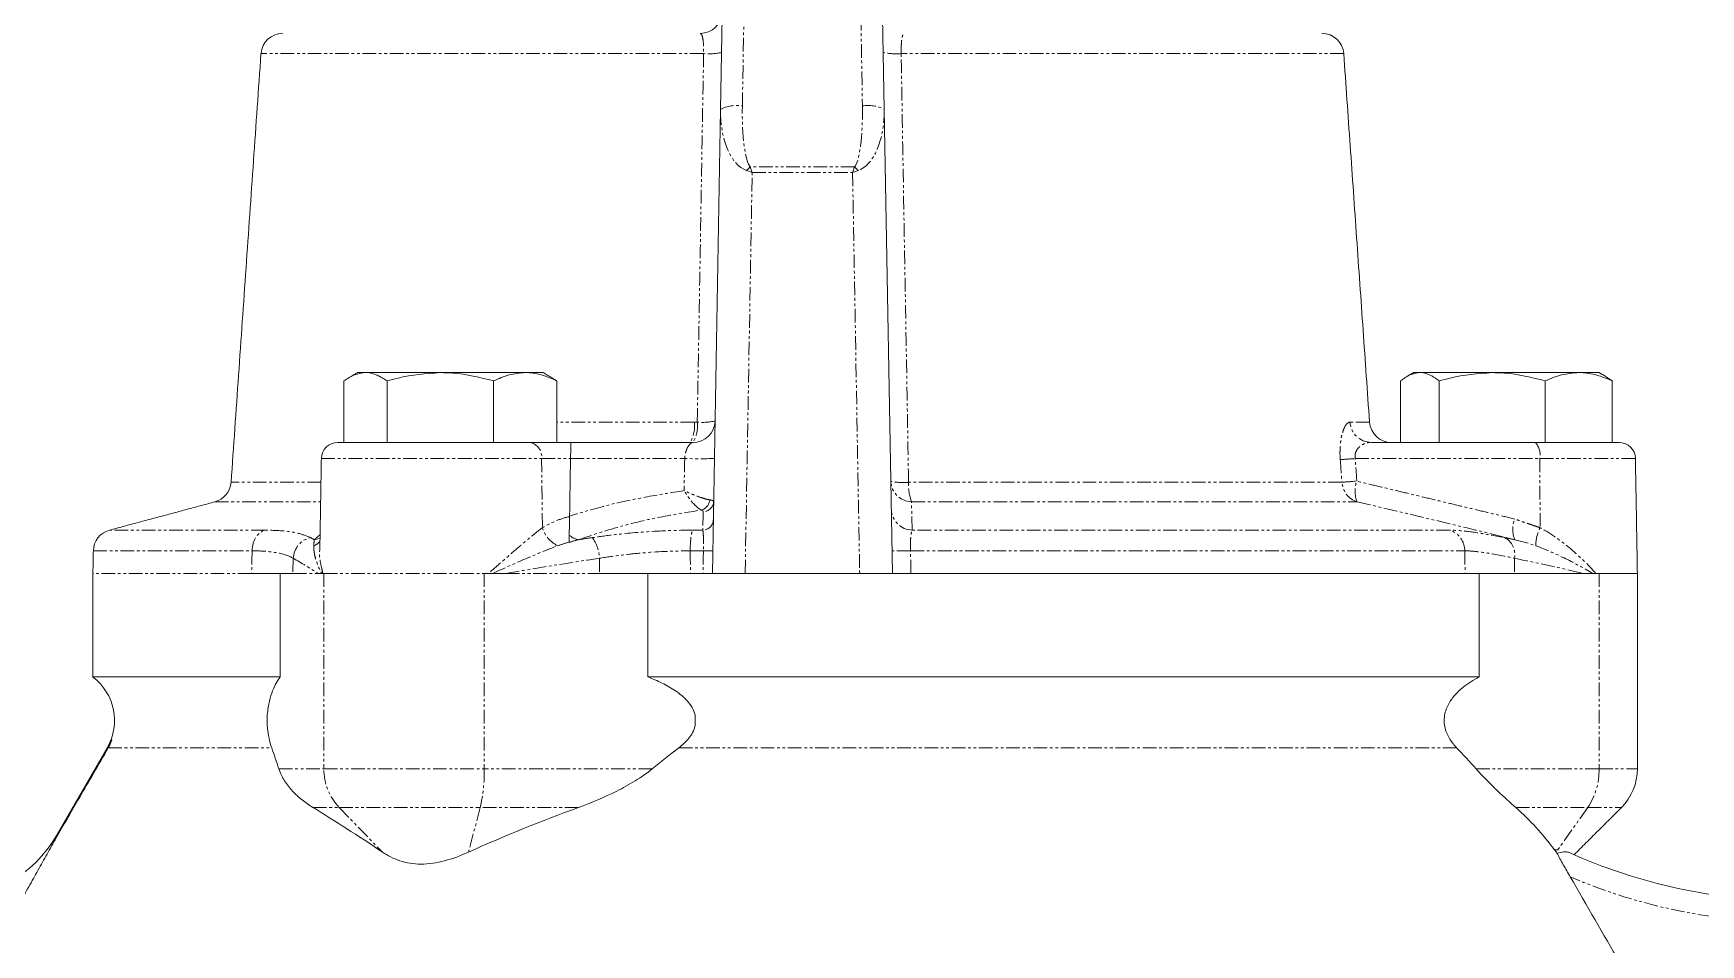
# Model space of a CAD drawing. Extents: x -6531732 to 89637, y -8915 to 32458.
# Drawn here: x 10576.7 to 10698.9, y 31274.1 to 31340.9 of the extents above; entities that cross this region are included whole.
import ezdxf

# ---------------------------------------------------------------- set-up
doc = ezdxf.new("R2010")
doc.units = 0
doc.linetypes.add('PHANTOM', pattern=[2.5, 1.25, -0.25, 0.25, -0.25, 0.25, -0.25])

# ---------------------------------------------------------------- blocks, each defined once
blk = doc.blocks.new('aaaqww')
at = {"color": 7, "linetype": 'PHANTOM', "lineweight": 5}
for p, q in [((-386922.04, 108643.58), (-386918.09, 108647.66)), ((-386909.13, 108643.58), (-386910.19, 108647.66)), ((-386807.66, 108643.58), (-386810.4, 108647.45)), ((-386924.45, 108643.58), (-386922.04, 108643.58)), ((-386922.04, 108643.58), (-386909.13, 108643.58)), ((-386900.13, 108643.58), (-386909.13, 108643.58)), ((-386814.25, 108643.58), (-386807.66, 108643.58)), ((-386807.66, 108643.58), (-386804.57, 108643.58)), ((-386927.57, 108640.04), (-386923.45, 108640.04)), ((-386923.45, 108622.11), (-386923.45, 108640.04)), ((-386923.45, 108640.04), (-386908.75, 108640.04)), ((-386908.75, 108622.11), (-386908.75, 108640.04)), ((-386893.38, 108640.04), (-386908.75, 108640.04)), ((-386817.88, 108640.04), (-386806.62, 108640.04)), ((-386806.62, 108622.11), (-386806.62, 108640.04)), ((-386806.62, 108640.04), (-386803.11, 108640.04)), ((-386943.2, 108638.1), (-386928.23, 108638.1)), ((-386890.93, 108638.1), (-386819.67, 108638.1)), ((-386930.07, 108622.11), (-386944.61, 108622.11)), ((-386926.28, 108622.11), (-386923.98, 108622.11)), ((-386926.26, 108620.73), (-386926.28, 108622.11)), ((-386923.45, 108622.11), (-386908.75, 108622.11)), ((-386906.78, 108622.11), (-386898.19, 108622.11)), ((-386898.19, 108620.73), (-386898.19, 108622.11)), ((-386888.71, 108622.11), (-386889.86, 108622.11)), ((-386884.85, 108622.11), (-386884.21, 108585.37)), ((-386875.01, 108585.37), (-386874.36, 108622.11)), ((-386814.38, 108620.73), (-386814.36, 108622.11)), ((-386944.57, 108620.05), (-386930.02, 108620.05)), ((-386889.89, 108620.05), (-386888.68, 108620.05)), ((-386869.7, 108620.05), (-386818.92, 108620.05)), ((-386928.87, 108618.15), (-386943.09, 108618.15)), ((-386903.5, 108611.58), (-386903.43, 108617.93)), ((-386888.73, 108618.15), (-386889.65, 108618.15)), ((-386820.3, 108618.15), (-386869.55, 108618.15)), ((-386812.05, 108611.58), (-386812.02, 108617.93)), ((-386933.43, 108615.56), (-386923.74, 108615.56)), ((-386869.61, 108615.56), (-386828.78, 108615.56)), ((-386923.71, 108613.76), (-386931.95, 108613.76)), ((-386830.18, 108613.76), (-386869.88, 108613.76)), ((-386923.68, 108611.58), (-386903.5, 108611.58)), ((-386903.5, 108611.58), (-386900.85, 108611.58)), ((-386900.85, 108611.58), (-386890.39, 108611.58)), ((-386828.96, 108611.58), (-386812.05, 108611.58)), ((-386812.05, 108611.58), (-386803.29, 108611.58)), ((-386889.52, 108608.25), (-386902.1, 108608.25)), ((-386827.65, 108608.25), (-386829.43, 108608.25)), ((-386874.83, 108584.85), (-386884.38, 108584.85)), ((-386884.21, 108585.37), (-386875.01, 108585.37)), ((-386885.11, 108579.27), (-386884.53, 108546.11)), ((-386874.68, 108546.11), (-386874.11, 108579.27)), ((-386888.66, 108574.47), (-386929.21, 108574.47)), ((-386830.01, 108574.47), (-386870.56, 108574.47))]:
    blk.add_line(p, q, dxfattribs=at)
at = {"color": 7, "linetype": 'Continuous', "lineweight": 5}
for p, q in [((-386810.7, 108647.45), (-386810.4, 108647.45)), ((-386942.89, 108637.39), (-386947.92, 108646.11)), ((-386928.63, 108635.09), (-386928.63, 108636.1)), ((-386889.43, 108636.1), (-386889.43, 108635.09)), ((-386944.61, 108631.61), (-386927.46, 108631.61)), ((-386927.46, 108622.11), (-386927.46, 108631.61)), ((-386893.78, 108631.61), (-386893.78, 108622.11)), ((-386893.78, 108631.61), (-386817.59, 108631.61)), ((-386817.59, 108622.11), (-386817.59, 108631.61)), ((-386930.07, 108622.11), (-386926.28, 108622.11)), ((-386923.98, 108622.11), (-386923.45, 108622.11)), ((-386906.78, 108622.11), (-386908.75, 108622.11)), ((-386898.19, 108622.11), (-386889.86, 108622.11)), ((-386887.11, 108579.58), (-386887.85, 108622.11)), ((-386887.85, 108622.11), (-386884.85, 108622.11)), ((-386884.85, 108622.11), (-386874.36, 108622.11)), ((-386874.36, 108622.11), (-386871.36, 108622.11)), ((-386871.36, 108622.11), (-386872.11, 108579.58)), ((-386818.9, 108622.11), (-386869.67, 108622.11)), ((-386818.9, 108622.11), (-386814.36, 108622.11)), ((-386814.36, 108622.11), (-386808.06, 108622.11)), ((-386808.06, 108622.11), (-386806.62, 108622.11)), ((-386806.62, 108622.11), (-386803.11, 108622.11)), ((-386904.56, 108610.11), (-386922.18, 108610.11)), ((-386921.62, 108610.11), (-386921.62, 108604.47)), ((-386917.66, 108610.11), (-386917.66, 108604.47)), ((-386907.91, 108610.11), (-386907.91, 108604.47)), ((-386900.82, 108610.11), (-386904.56, 108610.11)), ((-386902.1, 108610.11), (-386902.1, 108604.47)), ((-386889.9, 108610.11), (-386900.82, 108610.11)), ((-386812.44, 108610.11), (-386827.5, 108610.11)), ((-386824.81, 108610.11), (-386824.81, 108604.47)), ((-386821.26, 108610.11), (-386821.26, 108604.47)), ((-386804.79, 108610.11), (-386812.44, 108610.11)), ((-386811.57, 108610.11), (-386811.57, 108604.47)), ((-386805.41, 108610.11), (-386805.41, 108604.47)), ((-386919.64, 108603.71), (-386920.36, 108603.71)), ((-386912.78, 108603.71), (-386919.64, 108603.71)), ((-386905, 108603.71), (-386912.78, 108603.71)), ((-386903.36, 108603.71), (-386905, 108603.71)), ((-386823.04, 108603.71), (-386823.61, 108603.71)), ((-386816.41, 108603.71), (-386823.04, 108603.71)), ((-386808.49, 108603.71), (-386816.41, 108603.71)), ((-386806.61, 108603.71), (-386808.49, 108603.71)), ((-386886.53, 108546.11), (-386887.11, 108579.58)), ((-386872.11, 108579.58), (-386872.69, 108546.11))]:
    blk.add_line(p, q, dxfattribs=at)
at = {"color": 7, "linetype": 'PHANTOM', "lineweight": 5, "flags": 128}
for points in [[(-386947.85, 108646.15), (-386947.87, 108646.14), (-386947.88, 108646.13), (-386947.9, 108646.13), (-386947.91, 108646.12), (-386947.91, 108646.12), (-386947.92, 108646.11), (-386947.92, 108646.11), (-386947.92, 108646.11)], [(-386924.33, 108619.03), (-386924, 108618.96), (-386923.8, 108618.88)], [(-386884.73, 108585.19), (-386884.56, 108585.25), (-386884.39, 108585.31), (-386884.21, 108585.37)], [(-386884.38, 108584.85), (-386884.33, 108585.03), (-386884.27, 108585.2), (-386884.21, 108585.37)], [(-386874.83, 108584.85), (-386874.89, 108585.03), (-386874.95, 108585.2), (-386875.01, 108585.37)], [(-386874.49, 108585.19), (-386874.66, 108585.25), (-386874.83, 108585.31), (-386875.01, 108585.37)]]:
    blk.add_lwpolyline(points, dxfattribs=at)
at = {"color": 7, "linetype": 'PHANTOM', "lineweight": 5}
for centre, radius, start, end in [((-386788.86, 108602.11), 52, 90, 113.1027), ((-386918.36, 108640.05), 5.09, 136.2247, 180.1628), ((-386923.55, 108640.24), 14.8, 359.2197, 13.0185), ((-386812.81, 108640.15), 6.19, 358.9996, 33.6503), ((-386924.2, 108620.84), 2.06, 182.9786, 256.5196), ((-386925, 108618.06), 1.65, 43.9274, 67.848), ((-386900.75, 108617.1), 2.8, 117.2039, 162.69), ((-386901.76, 108620.92), 3.57, 324.2086, 356.94), ((-386888.25, 108606.61), 13.45, 88.1667, 91.8333), ((-386870.55, 108593.33), 26.73, 88.1835, 91.8165), ((-386816.08, 108620.38), 1.74, 297.1148, 11.6961), ((-386808.83, 108619.57), 3.59, 179.7614, 207.1906), ((-386899.84, 108617.42), 1.63, 99.476, 134.2535), ((-386888.75, 108617.17), 0.981, 1.9263, 88.9285), ((-386869.5, 108616.19), 1.96, 91.2907, 178.0823), ((-386812.07, 108618.07), 2.46, 156.9824, 202.4068), ((-386889.16, 108615.27), 1.08, 5.5686, 74.163), ((-386888.72, 108615.48), 0.981, 1.9155, 88.7032), ((-386869.55, 108613.59), 1.96, 91.6993, 178.1001), ((-386865.5, 108614.01), 4.39, 159.3722, 183.2217), ((-386828.2, 108613.67), 1.97, 107.0323, 177.2058), ((-386826.38, 108614.57), 2.6, 157.7534, 200.5836), ((-386870.34, 108608.1), 5.69, 85.4214, 101.9272), ((-386802.07, 108972), 359.34, 265.5135, 265.732), ((-386904.82, 108611.42), 1.33, 281.2239, 7.3015), ((-386889.03, 108582.47), 29.14, 87.3265, 92.6735), ((-386802.73, 108963.06), 352.45, 265.5093, 265.732), ((-386813.76, 108611.25), 1.74, 319.2945, 11.195), ((-386892.19, 108608.67), 2.7, 351.0074, 32.1095), ((-386892.21, 108608.59), 2.99, 353.5264, 30.5515), ((-386827.47, 108608.15), 1.96, 90.9244, 177.0703), ((-386888.79, 108602.58), 5.69, 78.079, 94.5765), ((-386873.42, 108596.36), 15.89, 224.6221, 226.3776), ((-386885.8, 108596.36), 15.89, 313.6224, 315.3779), ((-386885.65, 108582.39), 3.17, 242.4804, 279.7619), ((-386873.57, 108582.39), 3.17, 260.2381, 297.5196), ((-386888.2, 108568.77), 5.72, 78.1002, 94.5816), ((-386871.02, 108568.77), 5.72, 85.4184, 101.8998)]:
    blk.add_arc(centre, radius, start, end, dxfattribs=at)
at = {"color": 7, "linetype": 'Continuous', "lineweight": 5}
for centre, radius, start, end in [((-386958.32, 108640.11), 12, 30, 90), ((-386788.86, 108602.11), 50, 90, 114.2913), ((-386808.11, 108640.04), 5, 0, 45), ((-386947.63, 108635.6), 5, 307.1327, 29.98), ((-386942.57, 108620.08), 2, 181, 254.9625), ((-386933.95, 108613.62), 2, 4, 74.9625), ((-386922.18, 108611.61), 1.5, 181, 270), ((-386804.79, 108611.61), 1.5, 270, 359), ((-386889.61, 108608.11), 2, 1.0221, 90.7852), ((-386825.65, 108608.11), 2, 90, 176), ((-386927.21, 108574.61), 2, 184, 270), ((-386832.01, 108574.61), 2, 270, 356), ((-386888.96, 108570.61), 2, 1.0138, 90.228)]:
    blk.add_arc(centre, radius, start, end, dxfattribs=at)
for centre, major_axis, ratio, start_param, end_param in [((-386796.57, 108785.69), (146.35, 148.06), 0.108104, 3.551165, 3.632604), ((-386901.86, 108785.69), (-78.51, 138.76), 0.687935, 2.385851, 2.467291), ((-386940.4, 108785.69), (-126.26, 142.01), 0.354493, 3.139393, 3.21698)]:
    blk.add_ellipse(centre, major_axis=major_axis, ratio=ratio, start_param=start_param, end_param=end_param, dxfattribs=at)
at = {"color": 7, "linetype": 'PHANTOM', "lineweight": 5}
for centre, major_axis, ratio, start_param, end_param in [((-386884.11, 108579.61), (-0.11, 5.67), 0.528893, 0.17026, 1.566524), ((-386884.11, 108579.27), (-0.1, 5.67), 0.176298, 0.171357, 1.56762), ((-386875.11, 108579.27), (0.1, 5.67), 0.176298, 4.715565, 6.111828), ((-386875.11, 108579.61), (0.11, 5.67), 0.528893, 4.716661, 6.112925)]:
    blk.add_ellipse(centre, major_axis=major_axis, ratio=ratio, start_param=start_param, end_param=end_param, dxfattribs=at)
at = {"color": 7, "linetype": 'Continuous', "lineweight": 5}
for points, degree in [([(-386800.18, 108665.63), (-386803.21, 108660.4), (-386806.23, 108655.17), (-386809.26, 108649.94)], 3), ([(-386810.71, 108647.44), (-386810.63, 108647.55), (-386810.55, 108647.66), (-386810.48, 108647.76)], 3), ([(-386804.57, 108643.58), (-386808.91, 108647.91)], 1), ([(-386928.23, 108638.1), (-386928, 108638.73), (-386927.79, 108639.38), (-386927.57, 108640.04)], 3), ([(-386893.38, 108640.04), (-386892.57, 108639.38), (-386891.76, 108638.73), (-386890.93, 108638.1)], 3), ([(-386819.67, 108638.1), (-386819.07, 108638.73), (-386818.47, 108639.38), (-386817.88, 108640.04)], 3), ([(-386803.11, 108622.11), (-386803.11, 108640.04)], 1), ([(-386944.61, 108631.61), (-386944.61, 108622.11)], 1), ([(-386944.61, 108622.11), (-386944.57, 108620.05)], 1), ([(-386803.29, 108611.58), (-386803.11, 108622.11)], 1), ([(-386923.82, 108619.95), (-386923.68, 108611.58)], 1), ([(-386943.09, 108618.15), (-386933.43, 108615.56)], 1), ([(-386900.97, 108618.58), (-386900.97, 108618.86), (-386900.98, 108619.08), (-386900.98, 108619.28)], 3), ([(-386900.94, 108616.86), (-386900.91, 108615.1), (-386900.88, 108613.34), (-386900.85, 108611.58)], 3), ([(-386931.95, 108613.76), (-386929.21, 108574.47)], 1), ([(-386900.84, 108611.21), (-386900.84, 108611.33), (-386900.85, 108611.46), (-386900.85, 108611.58)], 3), ([(-386889.9, 108610.11), (-386889.64, 108610.11)], 1), ([(-386830.01, 108574.47), (-386827.65, 108608.25)], 1), ([(-386921.16, 108604.17), (-386920.36, 108603.71)], 1), ([(-386903.36, 108603.71), (-386902.56, 108604.17)], 1), ([(-386902.1, 108604.47), (-386902.57, 108604.2)], 1), ([(-386805.41, 108604.47), (-386805.99, 108604.1)], 1), ([(-386824.24, 108604.07), (-386823.61, 108603.71)], 1), ([(-386806.61, 108603.71), (-386805.98, 108604.07)], 1)]:
    blk.add_open_spline(points, degree=degree, dxfattribs=at)
for points, knots in [([(-386947.85, 108646.15), (-386948, 108646.41), (-386948.15, 108646.66), (-386948.43, 108647.17), (-386948.57, 108647.41), (-386948.99, 108648.16), (-386949.26, 108648.65), (-386949.82, 108649.65), (-386950.1, 108650.15), (-386950.67, 108651.17), (-386950.97, 108651.68), (-386951.27, 108652.21)], [0, 0, 0, 0, 0.125, 0.125, 0.25, 0.25, 0.5, 0.5, 0.75, 0.75, 1, 1, 1, 1]), ([(-386810.48, 108647.76), (-386810.39, 108647.93), (-386810.3, 108648.1), (-386810.1, 108648.45), (-386810, 108648.63), (-386809.69, 108649.19), (-386809.48, 108649.56), (-386809.26, 108649.94)], [0, 0, 0, 0, 0.25, 0.25, 0.5, 0.5, 1, 1, 1, 1]), ([(-386918.09, 108647.66), (-386917.61, 108647.99), (-386917.08, 108648.26), (-386916.2, 108648.55), (-386915.88, 108648.63), (-386915.23, 108648.74), (-386914.89, 108648.76), (-386914.2, 108648.76), (-386913.84, 108648.74), (-386913.11, 108648.64), (-386912.75, 108648.56), (-386911.65, 108648.27), (-386910.91, 108647.99), (-386910.19, 108647.66)], [0, 0, 0, 0, 0.25, 0.25, 0.375, 0.375, 0.5, 0.5, 0.625, 0.625, 0.75, 0.75, 1, 1, 1, 1]), ([(-386809.43, 108647.68), (-386809.47, 108647.66), (-386809.53, 108647.65), (-386809.68, 108647.64), (-386809.76, 108647.64), (-386810.03, 108647.67), (-386810.24, 108647.71), (-386810.48, 108647.76)], [0, 0, 0, 0, 0.25, 0.25, 0.5, 0.5, 1, 1, 1, 1]), ([(-386947.85, 108646.15), (-386947.19, 108645), (-386946.52, 108643.84), (-386945.85, 108642.69), (-386944.97, 108641.16), (-386944.08, 108639.63), (-386943.2, 108638.1)], [0.020000001, 0.020000001, 0.020000001, 0.020000001, 0.024000001, 0.024000001, 0.024000001, 0.02930406, 0.02930406, 0.02930406, 0.02930406]), ([(-386927.57, 108640.04), (-386927.44, 108640.44), (-386927.26, 108640.8), (-386926.83, 108641.47), (-386926.59, 108641.78), (-386926.05, 108642.36), (-386925.76, 108642.62), (-386925.13, 108643.13), (-386924.8, 108643.36), (-386924.45, 108643.58)], [0, 0, 0, 0, 0.25, 0.25, 0.5, 0.5, 0.75, 0.75, 1, 1, 1, 1]), ([(-386900.13, 108643.58), (-386898.93, 108643.14), (-386897.76, 108642.65), (-386896.05, 108641.78), (-386895.49, 108641.48), (-386894.67, 108640.97), (-386894.4, 108640.8), (-386893.88, 108640.43), (-386893.62, 108640.24), (-386893.38, 108640.04)], [0, 0, 0, 0, 0.5, 0.5, 0.75, 0.75, 0.875, 0.875, 1, 1, 1, 1]), ([(-386817.88, 108640.04), (-386817.52, 108640.44), (-386817.18, 108640.8), (-386816.52, 108641.47), (-386816.2, 108641.78), (-386815.29, 108642.65), (-386814.74, 108643.14), (-386814.25, 108643.58)], [0, 0, 0, 0, 0.25, 0.25, 0.5, 0.5, 1, 1, 1, 1]), ([(-386943.2, 108638.1), (-386943.15, 108638.02), (-386943.11, 108637.94), (-386943.03, 108637.77), (-386942.99, 108637.69), (-386942.93, 108637.54), (-386942.9, 108637.47), (-386942.88, 108637.41), (-386942.88, 108637.39), (-386942.88, 108637.38), (-386942.88, 108637.38), (-386942.89, 108637.39)], [0, 0, 0, 0, 0.25, 0.25, 0.5, 0.5, 0.75, 0.75, 0.875, 0.875, 1, 1, 1, 1]), ([(-386928.63, 108636.1), (-386928.61, 108636.31), (-386928.59, 108636.51), (-386928.54, 108636.88), (-386928.51, 108637.06), (-386928.4, 108637.56), (-386928.32, 108637.84), (-386928.23, 108638.1)], [0, 0, 0, 0, 0.25, 0.25, 0.5, 0.5, 1, 1, 1, 1]), ([(-386890.93, 108638.1), (-386890.6, 108637.84), (-386890.28, 108637.56), (-386889.88, 108637.06), (-386889.77, 108636.89), (-386889.57, 108636.51), (-386889.49, 108636.31), (-386889.43, 108636.1)], [0, 0, 0, 0, 0.5, 0.5, 0.75, 0.75, 1, 1, 1, 1]), ([(-386817.59, 108631.61), (-386818.11, 108631.87), (-386818.62, 108632.18), (-386819.35, 108632.77), (-386819.58, 108632.99), (-386819.91, 108633.36), (-386820.02, 108633.49), (-386820.22, 108633.77), (-386820.31, 108633.91), (-386820.48, 108634.22), (-386820.56, 108634.39), (-386820.69, 108634.74), (-386820.74, 108634.93), (-386820.8, 108635.31), (-386820.82, 108635.51), (-386820.8, 108635.91), (-386820.77, 108636.1), (-386820.68, 108636.48), (-386820.62, 108636.66), (-386820.47, 108637), (-386820.39, 108637.15), (-386820.11, 108637.6), (-386819.9, 108637.86), (-386819.67, 108638.1)], [0, 0, 0, 0, 0.25, 0.25, 0.375, 0.375, 0.4375, 0.4375, 0.5, 0.5, 0.5625, 0.5625, 0.625, 0.625, 0.6875, 0.6875, 0.75, 0.75, 0.8125, 0.8125, 0.875, 0.875, 1, 1, 1, 1]), ([(-386927.46, 108631.61), (-386927.58, 108631.77), (-386927.7, 108631.96), (-386927.93, 108632.37), (-386928.04, 108632.61), (-386928.25, 108633.15), (-386928.35, 108633.46), (-386928.48, 108634.01), (-386928.52, 108634.2), (-386928.58, 108634.62), (-386928.61, 108634.85), (-386928.63, 108635.09)], [0, 0, 0, 0, 0.25, 0.25, 0.5, 0.5, 0.75, 0.75, 0.875, 0.875, 1, 1, 1, 1]), ([(-386889.43, 108635.09), (-386889.49, 108634.85), (-386889.59, 108634.63), (-386889.83, 108634.2), (-386889.98, 108634.01), (-386890.46, 108633.46), (-386890.83, 108633.15), (-386891.62, 108632.61), (-386892.04, 108632.38), (-386892.89, 108631.96), (-386893.33, 108631.77), (-386893.78, 108631.61)], [0, 0, 0, 0, 0.125, 0.125, 0.25, 0.25, 0.5, 0.5, 0.75, 0.75, 1, 1, 1, 1]), ([(-386888.71, 108622.11), (-386888.6, 108622.11), (-386888.48, 108622.11), (-386888.27, 108622.11), (-386888.18, 108622.11), (-386887.94, 108622.11), (-386887.85, 108622.11), (-386887.85, 108622.11)], [0, 0, 0, 0, 0.25, 0.25, 0.5, 0.5, 1, 1, 1, 1]), ([(-386871.36, 108622.11), (-386871.36, 108622.11), (-386871.32, 108622.11), (-386871.16, 108622.11), (-386871.04, 108622.11), (-386870.8, 108622.11), (-386870.72, 108622.11), (-386870.54, 108622.11), (-386870.44, 108622.11), (-386870.13, 108622.11), (-386869.91, 108622.11), (-386869.67, 108622.11)], [0, 0, 0, 0, 0.25, 0.25, 0.5, 0.5, 0.625, 0.625, 0.75, 0.75, 1, 1, 1, 1]), ([(-386900.94, 108616.86), (-386900.94, 108617.07), (-386900.95, 108617.55), (-386900.96, 108618.13), (-386900.97, 108618.44), (-386900.97, 108618.58)], [0, 0, 0, 0, 0.306848, 0.691276, 1, 1, 1, 1]), ([(-386900.82, 108610.11), (-386900.82, 108610.13), (-386900.82, 108610.17), (-386900.83, 108610.47), (-386900.83, 108610.84), (-386900.84, 108611.11), (-386900.84, 108611.21)], [0, 0, 0, 0, 0.312766, 0.627999, 0.851817, 1, 1, 1, 1]), ([(-386921.62, 108604.47), (-386921.29, 108604.26), (-386920.65, 108603.83), (-386919.98, 108603.75), (-386919.64, 108603.71)], [0, 0, 0, 0, 0.495458, 1, 1, 1, 1]), ([(-386919.64, 108603.71), (-386919.59, 108603.71), (-386919.24, 108603.72), (-386918.57, 108603.88), (-386917.97, 108604.27), (-386917.66, 108604.47)], [0, 0, 0, 0, 0.070088, 0.530784, 1, 1, 1, 1]), ([(-386917.66, 108604.47), (-386917.33, 108604.38), (-386915.74, 108603.93), (-386914.09, 108603.81), (-386912.78, 108603.71)], [0, 0, 0, 0, 0.211034, 1, 1, 1, 1]), ([(-386912.78, 108603.71), (-386912.4, 108603.72), (-386910.75, 108603.76), (-386909.14, 108604.16), (-386907.91, 108604.47)], [0, 0, 0, 0, 0.231876, 1, 1, 1, 1]), ([(-386907.91, 108604.47), (-386907.43, 108604.26), (-386906.48, 108603.83), (-386905.5, 108603.75), (-386905, 108603.71)], [0, 0, 0, 0, 0.495458, 1, 1, 1, 1]), ([(-386905, 108603.71), (-386904.93, 108603.71), (-386904.41, 108603.72), (-386903.43, 108603.88), (-386902.55, 108604.27), (-386902.1, 108604.47)], [0, 0, 0, 0, 0.070088, 0.530784, 1, 1, 1, 1]), ([(-386824.81, 108604.47), (-386824.52, 108604.26), (-386823.94, 108603.83), (-386823.34, 108603.75), (-386823.04, 108603.71)], [0, 0, 0, 0, 0.495458, 1, 1, 1, 1]), ([(-386823.04, 108603.71), (-386822.99, 108603.71), (-386822.68, 108603.72), (-386822.08, 108603.88), (-386821.54, 108604.27), (-386821.26, 108604.47)], [0, 0, 0, 0, 0.070088, 0.530784, 1, 1, 1, 1]), ([(-386821.26, 108604.47), (-386820.93, 108604.38), (-386819.35, 108603.93), (-386817.71, 108603.81), (-386816.41, 108603.71)], [0, 0, 0, 0, 0.211034, 1, 1, 1, 1]), ([(-386816.41, 108603.71), (-386816.03, 108603.72), (-386814.39, 108603.76), (-386812.79, 108604.16), (-386811.57, 108604.47)], [0, 0, 0, 0, 0.231875, 1, 1, 1, 1]), ([(-386811.57, 108604.47), (-386811.07, 108604.26), (-386810.06, 108603.83), (-386809.01, 108603.75), (-386808.49, 108603.71)], [0, 0, 0, 0, 0.495458, 1, 1, 1, 1]), ([(-386808.49, 108603.71), (-386808.41, 108603.71), (-386807.86, 108603.72), (-386806.82, 108603.88), (-386805.88, 108604.27), (-386805.41, 108604.47)], [0, 0, 0, 0, 0.070088, 0.530784, 1, 1, 1, 1])]:
    blk.add_open_spline(points, degree=3, knots=knots, dxfattribs=at)
at = {"color": 7, "linetype": 'PHANTOM', "lineweight": 5}
for points, degree in [([(-386930.02, 108620.05), (-386930.04, 108620.74), (-386930.06, 108621.42), (-386930.07, 108622.11)], 3), ([(-386926.26, 108620.73), (-386925.5, 108621.16), (-386924.74, 108621.62), (-386923.98, 108622.11)], 3), ([(-386906.78, 108622.11), (-386903.93, 108621.62), (-386901.06, 108621.16), (-386898.19, 108620.73)], 3), ([(-386889.89, 108620.05), (-386889.88, 108620.74), (-386889.87, 108621.42), (-386889.86, 108622.11)], 3), ([(-386888.68, 108620.05), (-386888.69, 108620.74), (-386888.7, 108621.42), (-386888.71, 108622.11)], 3), ([(-386869.67, 108622.11), (-386869.68, 108621.42), (-386869.69, 108620.74), (-386869.7, 108620.05)], 3), ([(-386818.92, 108620.05), (-386818.91, 108620.74), (-386818.9, 108621.42), (-386818.9, 108622.11)], 3), ([(-386814.38, 108620.73), (-386812.27, 108621.16), (-386810.17, 108621.62), (-386808.06, 108622.11)], 3), ([(-386924.33, 108619.03), (-386924.35, 108619.18), (-386924.36, 108619.36), (-386924.37, 108619.59)], 3), ([(-386902.03, 108619.59), (-386901.69, 108619.46), (-386901.33, 108619.35), (-386900.98, 108619.24)], 3), ([(-386814.33, 108619.03), (-386813.68, 108619.18), (-386813.05, 108619.36), (-386812.42, 108619.59)], 3), ([(-386924.33, 108619.03), (-386924.45, 108618.96), (-386924.56, 108618.9), (-386924.68, 108618.83)], 3), ([(-386923.8, 108618.56), (-386924.33, 108619.03)], 1), ([(-386900.98, 108619.28), (-386900.69, 108619.18), (-386900.4, 108619.09), (-386900.1, 108619.02)], 3), ([(-386898.86, 108618.83), (-386899.28, 108618.9), (-386899.69, 108618.96), (-386900.1, 108619.02)], 3), ([(-386888.7, 108616.46), (-386888.71, 108617.02), (-386888.72, 108617.59), (-386888.73, 108618.15)], 3), ([(-386828.78, 108615.56), (-386823.95, 108616.67), (-386819.14, 108617.84), (-386814.33, 108619.03)], 3), ([(-386814.33, 108619.03), (-386814.65, 108618.96), (-386814.97, 108618.9), (-386815.28, 108618.83)], 3), ([(-386812.02, 108617.93), (-386814.34, 108617.13)], 1), ([(-386814.34, 108617.13), (-386828.81, 108613.66)], 1), ([(-386890.39, 108611.58), (-386890.45, 108614.53)], 1), ([(-386830.33, 108611.69), (-386830.28, 108612.38), (-386830.23, 108613.07), (-386830.18, 108613.76)], 3), ([(-386828.81, 108613.66), (-386828.86, 108612.97), (-386828.91, 108612.28), (-386828.96, 108611.58)], 3), ([(-386889.24, 108608.25), (-386889.33, 108608.25), (-386889.43, 108608.25), (-386889.52, 108608.25)], 3)]:
    blk.add_open_spline(points, degree=degree, dxfattribs=at)
for points, knots in [([(-386924.37, 108619.59), (-386924.39, 108619.76), (-386924.37, 108619.95), (-386924.31, 108620.35), (-386924.27, 108620.56), (-386924.08, 108621.2), (-386923.89, 108621.65), (-386923.65, 108622.11)], [0, 0, 0, 0, 0.25, 0.25, 0.5, 0.5, 1, 1, 1, 1]), ([(-386923.55, 108622.11), (-386923.58, 108621.96), (-386923.75, 108621.24), (-386923.9, 108620.48), (-386923.82, 108619.96), (-386923.81, 108619.95)], [0, 0, 0, 0, 0.203135, 0.976626, 1, 1, 1, 1]), ([(-386903.43, 108617.93), (-386903.8, 108618.21), (-386904.19, 108618.52), (-386904.98, 108619.17), (-386905.39, 108619.52), (-386906.21, 108620.23), (-386906.63, 108620.6), (-386907.48, 108621.34), (-386907.91, 108621.73), (-386908.36, 108622.11)], [0, 0, 0, 0, 0.25, 0.25, 0.5, 0.5, 0.75, 0.75, 1, 1, 1, 1]), ([(-386907.98, 108622.11), (-386906.96, 108621.65), (-386905.95, 108621.2), (-386903.97, 108620.35), (-386902.99, 108619.94), (-386902.03, 108619.59)], [0, 0, 0, 0, 0.5, 0.5, 1, 1, 1, 1]), ([(-386812.42, 108619.59), (-386811.44, 108619.94), (-386810.53, 108620.35), (-386808.8, 108621.2), (-386807.98, 108621.65), (-386807.2, 108622.11)], [0, 0, 0, 0, 0.5, 0.5, 1, 1, 1, 1]), ([(-386806.92, 108622.11), (-386807.61, 108621.34), (-386808.36, 108620.59), (-386809.62, 108619.52), (-386810.07, 108619.18), (-386811.01, 108618.52), (-386811.5, 108618.21), (-386812.02, 108617.93)], [0, 0, 0, 0, 0.5, 0.5, 0.75, 0.75, 1, 1, 1, 1]), ([(-386930.02, 108620.05), (-386929.58, 108620.05), (-386929.16, 108620.06), (-386928.4, 108620.12), (-386928.05, 108620.17), (-386927.11, 108620.34), (-386926.62, 108620.51), (-386926.26, 108620.73)], [0, 0, 0, 0, 0.25, 0.25, 0.5, 0.5, 1, 1, 1, 1]), ([(-386930.02, 108620.05), (-386930.02, 108619.62), (-386929.9, 108619.19), (-386929.49, 108618.51), (-386929.19, 108618.26), (-386928.87, 108618.15)], [0, 0, 0, 0, 0.5, 0.5, 1, 1, 1, 1]), ([(-386898.19, 108620.73), (-386897.52, 108620.62), (-386896.83, 108620.52), (-386895.45, 108620.35), (-386894.76, 108620.28), (-386892.68, 108620.11), (-386891.28, 108620.05), (-386889.89, 108620.05)], [0, 0, 0, 0, 0.25, 0.25, 0.5, 0.5, 1, 1, 1, 1]), ([(-386889.89, 108620.05), (-386889.89, 108619.62), (-386889.86, 108619.19), (-386889.78, 108618.51), (-386889.72, 108618.26), (-386889.65, 108618.15)], [0, 0, 0, 0, 0.5, 0.5, 1, 1, 1, 1]), ([(-386888.73, 108618.15), (-386888.72, 108618.21), (-386888.71, 108618.29), (-386888.69, 108618.53), (-386888.68, 108618.68), (-386888.67, 108619.02), (-386888.67, 108619.2), (-386888.67, 108619.62), (-386888.67, 108619.83), (-386888.68, 108620.05)], [0, 0, 0, 0, 0.25, 0.25, 0.5, 0.5, 0.75, 0.75, 1, 1, 1, 1]), ([(-386869.7, 108620.05), (-386869.71, 108619.83), (-386869.71, 108619.61), (-386869.71, 108619.2), (-386869.7, 108619.01), (-386869.67, 108618.67), (-386869.65, 108618.53), (-386869.6, 108618.29), (-386869.58, 108618.21), (-386869.55, 108618.15)], [0, 0, 0, 0, 0.25, 0.25, 0.5, 0.5, 0.75, 0.75, 1, 1, 1, 1]), ([(-386818.92, 108620.05), (-386818.93, 108619.62), (-386819.07, 108619.19), (-386819.56, 108618.51), (-386819.91, 108618.26), (-386820.3, 108618.15)], [0, 0, 0, 0, 0.5, 0.5, 1, 1, 1, 1]), ([(-386818.92, 108620.05), (-386818.66, 108620.05), (-386818.38, 108620.06), (-386817.73, 108620.12), (-386817.38, 108620.17), (-386816.24, 108620.34), (-386815.37, 108620.51), (-386814.38, 108620.73)], [0, 0, 0, 0, 0.25, 0.25, 0.5, 0.5, 1, 1, 1, 1]), ([(-386924.68, 108618.83), (-386925.03, 108618.69), (-386925.75, 108618.39), (-386927.25, 108618.18), (-386928.42, 108618.16), (-386928.87, 108618.15)], [0, 0, 0, 0, 0.375752, 0.762093, 1, 1, 1, 1]), ([(-386900.94, 108616.9), (-386901.37, 108617), (-386901.79, 108617.14), (-386902.62, 108617.48), (-386903.03, 108617.68), (-386903.43, 108617.93)], [0, 0, 0, 0, 0.5, 0.5, 1, 1, 1, 1]), ([(-386900.1, 108619.02), (-386898.8, 108618.58), (-386896.55, 108617.83), (-386892.68, 108616.92), (-386890.15, 108616.52), (-386888.87, 108616.31)], [0, 0, 0, 0, 0.405282, 0.699277, 1, 1, 1, 1]), ([(-386889.65, 108618.15), (-386889.65, 108618.15), (-386890.81, 108618.16), (-386893.18, 108618.22), (-386896.28, 108618.48), (-386898.15, 108618.74), (-386898.86, 108618.83)], [0, 0, 0, 0, 0.000502, 0.376162, 0.762693, 1, 1, 1, 1]), ([(-386869.55, 108618.15), (-386869.56, 108617.81), (-386869.58, 108616.94), (-386869.6, 108616.08), (-386869.61, 108615.56)], [0, 0, 0, 0, 0.394687, 1, 1, 1, 1]), ([(-386815.28, 108618.83), (-386816.06, 108618.69), (-386817.64, 108618.39), (-386819.26, 108618.18), (-386820.01, 108618.16), (-386820.3, 108618.15)], [0, 0, 0, 0, 0.375753, 0.762093, 1, 1, 1, 1]), ([(-386890.45, 108614.53), (-386891.65, 108614.72), (-386894.08, 108615.1), (-386897.66, 108615.88), (-386899.78, 108616.51), (-386900.94, 108616.86)], [0, 0, 0, 0, 0.308891, 0.623559, 1, 1, 1, 1]), ([(-386888.87, 108616.31), (-386888.95, 108616.27), (-386889.14, 108616.16), (-386889.54, 108615.78), (-386889.93, 108615.32), (-386890.19, 108614.93), (-386890.31, 108614.75), (-386890.37, 108614.65), (-386890.41, 108614.6), (-386890.42, 108614.57), (-386890.43, 108614.55), (-386890.44, 108614.54), (-386890.44, 108614.53), (-386890.44, 108614.53), (-386890.45, 108614.53)], [0, 0, 0, 0, 0.182654, 0.412363, 0.721988, 0.850164, 0.917231, 0.953964, 0.97434, 0.985683, 0.992017, 0.996154, 0.996755, 1, 1, 1, 1]), ([(-386888.87, 108616.31), (-386888.83, 108616.33), (-386888.72, 108616.37), (-386888.71, 108616.43), (-386888.7, 108616.46)], [0, 0, 0, 0, 0.42252, 1, 1, 1, 1]), ([(-386888.09, 108615.38), (-386888.19, 108615.36), (-386888.43, 108615.31), (-386888.98, 108615.14), (-386889.55, 108614.92), (-386889.98, 108614.74), (-386890.19, 108614.65), (-386890.31, 108614.59), (-386890.37, 108614.56), (-386890.4, 108614.55), (-386890.42, 108614.54), (-386890.43, 108614.54), (-386890.44, 108614.53), (-386890.44, 108614.53), (-386890.44, 108614.53), (-386890.45, 108614.53)], [0, 0, 0, 0, 0.182496, 0.412285, 0.693592, 0.834264, 0.908014, 0.948583, 0.971198, 0.983854, 0.990948, 0.994925, 0.996164, 0.996737, 1, 1, 1, 1]), ([(-386887.74, 108615.51), (-386887.76, 108615.48), (-386887.79, 108615.43), (-386888, 108615.39), (-386888.09, 108615.38)], [0, 0, 0, 0, 0.575255, 1, 1, 1, 1]), ([(-386869.88, 108613.76), (-386869.91, 108612.43), (-386869.93, 108611.1), (-386869.95, 108609.77), (-386870.04, 108604.45), (-386870.13, 108599.13), (-386870.23, 108593.81), (-386870.34, 108587.37), (-386870.45, 108580.92), (-386870.56, 108574.47)], [0, 0, 0, 0, 0.004, 0.004, 0.004, 0.02, 0.02, 0.02, 0.03938835, 0.03938835, 0.03938835, 0.03938835]), ([(-386889.64, 108610.11), (-386889.71, 108610.12), (-386889.79, 108610.16), (-386889.94, 108610.29), (-386890.02, 108610.38), (-386890.13, 108610.57), (-386890.16, 108610.63), (-386890.23, 108610.79), (-386890.26, 108610.87), (-386890.31, 108611.05), (-386890.33, 108611.15), (-386890.37, 108611.36), (-386890.38, 108611.47), (-386890.39, 108611.58)], [0, 0, 0, 0, 0.25, 0.25, 0.5, 0.5, 0.625, 0.625, 0.75, 0.75, 0.875, 0.875, 1, 1, 1, 1]), ([(-386829.43, 108608.25), (-386829.49, 108608.25), (-386829.55, 108608.27), (-386829.68, 108608.35), (-386829.74, 108608.41), (-386829.86, 108608.56), (-386829.91, 108608.66), (-386830.02, 108608.9), (-386830.07, 108609.03), (-386830.17, 108609.34), (-386830.21, 108609.51), (-386830.28, 108609.88), (-386830.3, 108610.09), (-386830.34, 108610.52), (-386830.35, 108610.75), (-386830.36, 108611.21), (-386830.35, 108611.45), (-386830.33, 108611.69)], [0, 0, 0, 0, 0.125, 0.125, 0.25, 0.25, 0.375, 0.375, 0.5, 0.5, 0.625, 0.625, 0.75, 0.75, 0.875, 0.875, 1, 1, 1, 1]), ([(-386828.96, 108611.58), (-386828.97, 108611.48), (-386828.99, 108611.33), (-386828.94, 108611.06), (-386828.87, 108610.89), (-386828.73, 108610.66), (-386828.5, 108610.42), (-386828.08, 108610.19), (-386827.73, 108610.11), (-386827.52, 108610.11), (-386827.5, 108610.11)], [0, 0, 0, 0, 0.099991, 0.138009, 0.279998, 0.287362, 0.464637, 0.689903, 0.964876, 1, 1, 1, 1]), ([(-386888.66, 108574.47), (-386888.68, 108575.8), (-386888.7, 108577.13), (-386888.73, 108578.46), (-386888.82, 108583.78), (-386888.91, 108589.1), (-386889, 108594.42), (-386889.08, 108599.03), (-386889.16, 108603.64), (-386889.24, 108608.25)], [0, 0, 0, 0, 0.004, 0.004, 0.004, 0.02, 0.02, 0.02, 0.03386489, 0.03386489, 0.03386489, 0.03386489]), ([(-386888.96, 108572.64), (-386888.94, 108572.64), (-386888.87, 108572.62), (-386888.78, 108572.83), (-386888.7, 108573.24), (-386888.65, 108573.81), (-386888.66, 108574.25), (-386888.66, 108574.47)], [0, 0, 0, 0, 0.117954, 0.346952, 0.568527, 0.785212, 1, 1, 1, 1]), ([(-386870.56, 108574.47), (-386870.56, 108574.26), (-386870.56, 108573.82), (-386870.52, 108573.24), (-386870.44, 108572.82), (-386870.35, 108572.61), (-386870.28, 108572.63), (-386870.26, 108572.64)], [0, 0, 0, 0, 0.208128, 0.430209, 0.659958, 0.895839, 1, 1, 1, 1])]:
    blk.add_open_spline(points, degree=3, knots=knots, dxfattribs=at)

msp = doc.modelspace()

# ---------------------------------------------------------------- block references
at = {"xscale": -0.8, "yscale": 0.8, "zscale": 0.8, "rotation": 180}
msp.add_blockref('aaaqww', (320136.74, 118199, 4731.77), dxfattribs=at)

doc.saveas('drawing.dxf')
